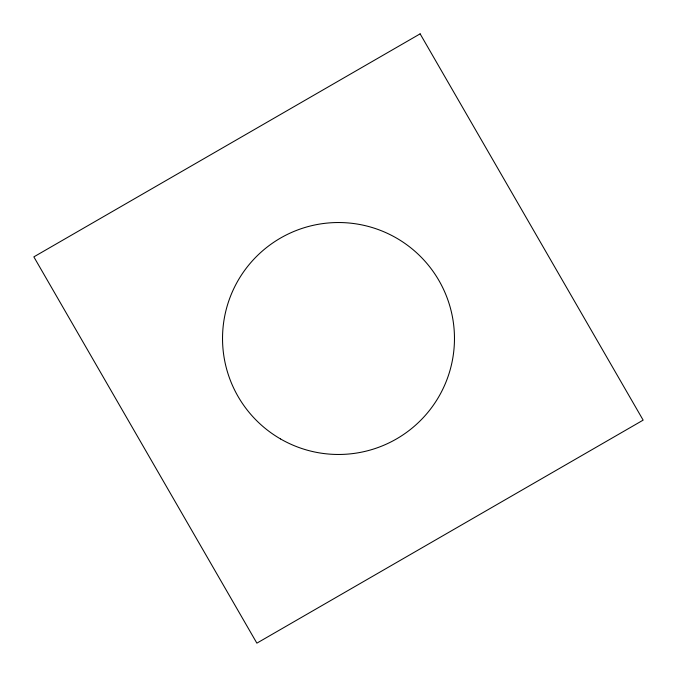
<?xml version="1.0" encoding="UTF-8"?>
<svg xmlns="http://www.w3.org/2000/svg" width="677" height="677" viewBox="0 0 677 677"><rect width="100%" height="100%" fill="white"/><g stroke="black" fill="none" stroke-linecap="round" stroke-linejoin="round"><path stroke-width="1.02" d="M420.129 33.85L33.85 256.871L256.871 643.15L643.15 420.129L420.129 33.85M280.515 438.933A115.97 115.97 0 0 0 454.47 338.5A115.97 115.97 0 0 0 280.515 238.067A115.97 115.97 0 0 0 280.515 438.933"/></g></svg>
